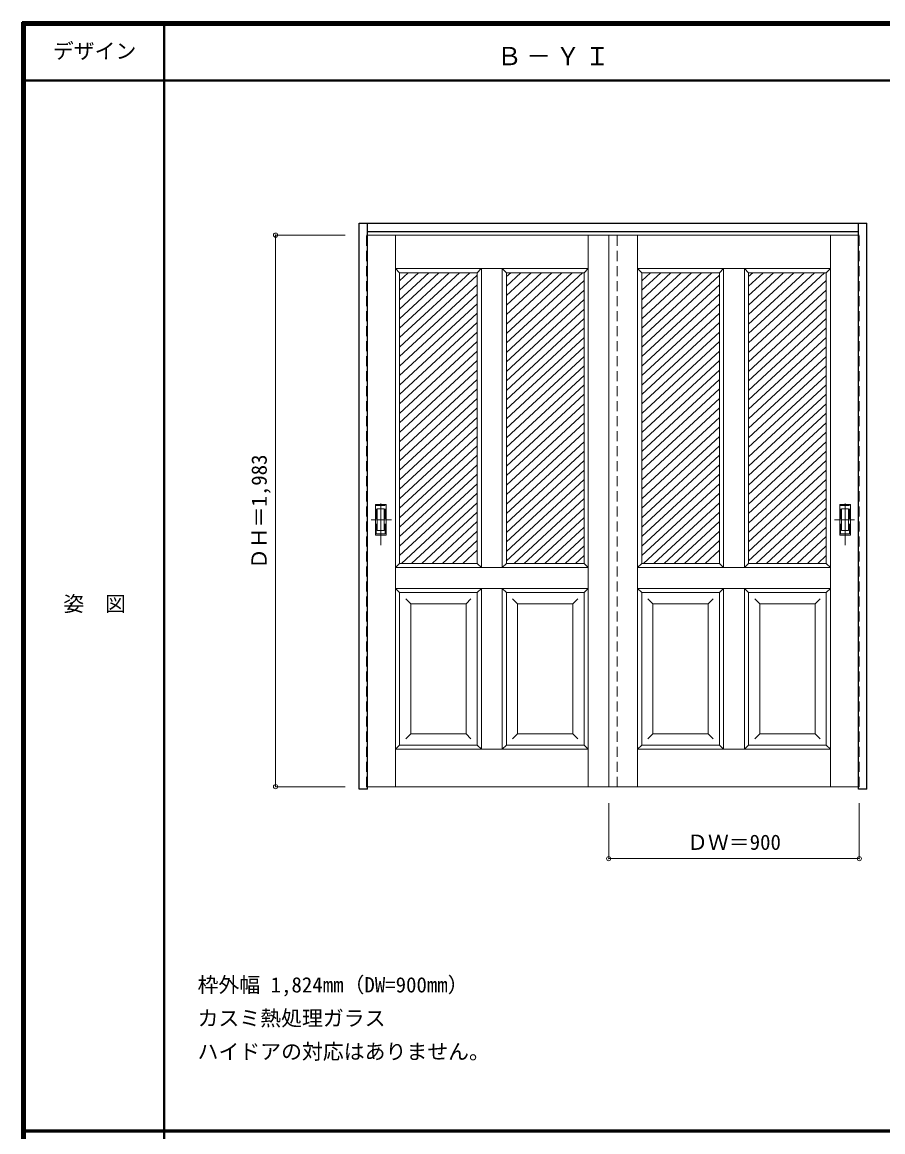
# Model space of a CAD drawing. Units: millimetres, scale not verified. Extents: x -6000 to 5700, y -4307 to 4175.
# Drawn here: x -6000 to -2909, y 186 to 4175 of the extents above; entities that cross this region are included whole.
import ezdxf
from ezdxf.enums import TextEntityAlignment as Align

# ---------------------------------------------------------------- set-up
doc = ezdxf.new("R2010")
doc.units = ezdxf.units.MM
doc.header["$LTSCALE"] = 30
doc.header["$PDMODE"] = 32
doc.header["$PDSIZE"] = 15
doc.linetypes.add('CHAIN1', pattern=[8, 5, -1, 1, -1])
doc.linetypes.add('DASHED1', pattern=[1.8, 1.2, -0.6])
for name, color, linetype, lineweight in [('0-2_扉', 7, 'Continuous', 18), ('0-3_仕上げ', 3, 'Continuous', 25), ('0-6_引手', 7, 'Continuous', 18), ('0-B_寸法', 4, 'Continuous', 9), ('0-C_ハッチ', 4, 'Continuous', 9), ('F-1_枠', 6, 'Continuous', 40), ('F-A_文字', 7, 'Continuous', 18)]:
    doc.layers.add(name, color=color, linetype=linetype, lineweight=lineweight)
doc.layers.add('0-A_文字', color=7, linetype='Continuous')
doc.styles.add('ＭＳ ゴシック', font='')
doc.styles.get('ＭＳ ゴシック').set_extended_font_data('MS Gothic')

msp = doc.modelspace()

# ---------------------------------------------------------------- linework, layer by layer
at = {"layer": '0-2_扉', "color": 4, "linetype": 'DASHED1', "lineweight": 9}
for p, q in [((-4763, 1426.5), (-4763, 3409.5)), ((-4763, 3409.5), (-4760, 3409.5)), ((-2993, 3409.5), (-2996, 3409.5)), ((-2993, 1426.5), (-2993, 3409.5)), ((-4763, 1426.5), (-4760, 1426.5)), ((-2993, 1426.5), (-2996, 1426.5))]:
    msp.add_line(p, q, dxfattribs=at)
at = {"layer": '0-2_扉'}
for p, q in [((-3893, 3409.5), (-4760, 3409.5)), ((-4659.5, 1426.5), (-4659.5, 3409.5)), ((-3966.5, 1426.5), (-3966.5, 3409.5)), ((-3893, 3409.5), (-3893, 1426.5)), ((-3893, 3409.5), (-2996, 3409.5)), ((-3893, 3409.5), (-3893, 1426.5)), ((-3789.5, 1426.5), (-3789.5, 3409.5)), ((-3096.5, 1426.5), (-3096.5, 3409.5)), ((-4365.5, 3274.5), (-4644.5, 3274.5)), ((-4365.5, 3274.5), (-4350.79, 3289.21)), ((-4365.5, 3274.5), (-4365.5, 2986.5)), ((-3966.5, 3289.5), (-4353, 3289.5)), ((-4350.5, 3289.5), (-4350.5, 2214.5)), ((-4260.5, 3274.5), (-4275.5, 3289.5)), ((-4275.5, 3289.5), (-4275.5, 2214.5)), ((-4260.5, 3274.5), (-4260.5, 2986.5)), ((-3981.5, 2371.55), (-3981.5, 3274.5)), ((-3789.5, 3289.5), (-3403, 3289.5)), ((-3774.5, 2371.55), (-3774.5, 3274.5)), ((-3495.5, 3274.5), (-3480.5, 3289.5)), ((-3495.5, 3274.5), (-3495.5, 2986.5)), ((-3480.5, 3289.5), (-3480.5, 2214.5)), ((-3405.5, 3289.5), (-3405.5, 2214.5)), ((-3390.5, 3274.5), (-3405.21, 3289.21)), ((-3390.5, 3274.5), (-3390.5, 2986.5)), ((-3390.5, 3274.5), (-3111.5, 3274.5)), ((-3981.69, 3091.5), (-3981.5, 3091.5)), ((-3774.31, 3091.5), (-3774.5, 3091.5)), ((-4365.5, 2986.5), (-4365.5, 2229.5)), ((-4260.5, 2986.5), (-4260.5, 2229.5)), ((-3495.5, 2986.5), (-3495.5, 2229.5)), ((-3390.5, 2986.5), (-3390.5, 2229.5)), ((-3981.5, 2229.5), (-3981.5, 2371.55)), ((-3774.5, 2229.5), (-3774.5, 2371.55)), ((-4589.5, 2229.5), (-4365.5, 2229.5)), ((-4350.5, 2214.5), (-4365.5, 2229.5)), ((-4350.5, 2214.5), (-3966.5, 2214.5)), ((-4260.5, 2229.5), (-4275.5, 2214.5)), ((-4260.5, 2229.5), (-4071.5, 2229.5)), ((-3981.5, 2229.5), (-4225.5, 2229.5)), ((-3966.5, 2214.5), (-3981.5, 2229.5)), ((-3966.5, 2048.2), (-3966.5, 2221.5)), ((-3789.5, 2214.5), (-3774.5, 2229.5)), ((-3789.5, 2048.2), (-3789.5, 2221.5)), ((-3405.5, 2214.5), (-3789.5, 2214.5)), ((-3774.5, 2229.5), (-3530.5, 2229.5)), ((-3495.5, 2229.5), (-3684.5, 2229.5)), ((-3495.5, 2229.5), (-3480.5, 2214.5)), ((-3405.5, 2214.5), (-3390.5, 2229.5)), ((-3166.5, 2229.5), (-3390.5, 2229.5)), ((-4350.5, 2139.5), (-4659.5, 2139.5)), ((-4644.5, 2124.5), (-4659.5, 2139.5)), ((-4644.5, 1576.5), (-4644.5, 2124.5)), ((-4365.5, 2124.5), (-4644.5, 2124.5)), ((-4350.5, 2139.5), (-4365.5, 2124.5)), ((-4365.5, 2124.5), (-4365.5, 1576.5)), ((-4350.5, 2139.5), (-4350.5, 1561.5)), ((-3966.5, 2139.5), (-4350.5, 2139.5)), ((-4260.5, 2124.5), (-4275.5, 2139.5)), ((-4275.5, 2139.5), (-4275.5, 1561.5)), ((-4260.5, 2124.5), (-4260.5, 1576.5)), ((-3981.5, 1576.5), (-3981.5, 2124.5)), ((-3789.5, 2139.5), (-3405.5, 2139.5)), ((-3774.5, 1576.5), (-3774.5, 2124.5)), ((-3495.5, 2124.5), (-3480.5, 2139.5)), ((-3495.5, 2124.5), (-3495.5, 1576.5)), ((-3480.5, 2139.5), (-3480.5, 1561.5)), ((-3405.5, 2139.5), (-3390.5, 2124.5)), ((-3405.5, 2139.5), (-3405.5, 1561.5)), ((-3405.5, 2139.5), (-3096.5, 2139.5)), ((-3390.5, 2124.5), (-3390.5, 1576.5)), ((-3390.5, 2124.5), (-3111.5, 2124.5)), ((-3111.5, 2124.5), (-3096.5, 2139.5)), ((-3111.5, 1576.5), (-3111.5, 2124.5)), ((-4604.5, 2084.5), (-4622.18, 2102.18)), ((-4604.5, 2084.5), (-4405.5, 2084.5)), ((-4604.5, 2084.5), (-4604.5, 1616.5)), ((-4405.5, 2084.5), (-4387.82, 2102.18)), ((-4405.5, 1617.93), (-4405.5, 2084.5)), ((-4220.54, 2084.5), (-4238.21, 2102.18)), ((-4220.54, 2084.5), (-4021.46, 2084.5)), ((-4220.5, 2084.5), (-4220.5, 1616.5)), ((-4021.5, 2084.5), (-4003.82, 2102.18)), ((-4021.46, 1616.5), (-4021.46, 2084.5)), ((-3734.5, 2084.5), (-3752.18, 2102.18)), ((-3535.46, 2084.5), (-3734.54, 2084.5)), ((-3734.54, 1616.5), (-3734.54, 2084.5)), ((-3535.5, 2084.5), (-3535.5, 1616.5)), ((-3535.46, 2084.5), (-3517.79, 2102.18)), ((-3350.5, 2084.5), (-3368.18, 2102.18)), ((-3350.5, 1617.93), (-3350.5, 2084.5)), ((-3151.5, 2084.5), (-3350.5, 2084.5)), ((-3151.5, 2084.5), (-3133.82, 2102.18)), ((-3151.5, 2084.5), (-3151.5, 1616.5)), ((-4604.5, 1616.5), (-4622.18, 1598.82)), ((-4604.5, 1616.5), (-4405.5, 1616.5)), ((-4405.5, 1616.5), (-4405.5, 1617.93)), ((-4405.5, 1616.5), (-4387.82, 1598.82)), ((-4220.5, 1616.5), (-4238.18, 1598.82)), ((-4220.5, 1616.5), (-4021.46, 1616.5)), ((-4021.46, 1616.5), (-4021.46, 1617.93)), ((-4021.46, 1616.5), (-4003.79, 1598.82)), ((-3734.54, 1616.5), (-3752.21, 1598.82)), ((-3734.54, 1616.5), (-3734.54, 1617.93)), ((-3535.5, 1616.5), (-3734.54, 1616.5)), ((-3535.5, 1616.5), (-3517.82, 1598.82)), ((-3350.5, 1616.5), (-3368.18, 1598.82)), ((-3350.5, 1616.5), (-3350.5, 1617.93)), ((-3151.5, 1616.5), (-3350.5, 1616.5)), ((-3151.5, 1616.5), (-3133.82, 1598.82)), ((-4350.5, 1561.5), (-4659.5, 1561.5)), ((-4365.5, 1576.5), (-4350.5, 1561.5)), ((-4260.5, 1576.5), (-4275.5, 1561.5)), ((-3981.5, 1576.5), (-4260.5, 1576.5)), ((-3774.5, 1576.5), (-3495.5, 1576.5)), ((-3495.5, 1576.5), (-3480.5, 1561.5)), ((-3390.5, 1576.5), (-3405.5, 1561.5)), ((-3405.5, 1561.5), (-3096.5, 1561.5)), ((-3863, 1426.5), (-4760, 1426.5)), ((-3893, 1426.5), (-2996, 1426.5))]:
    msp.add_line(p, q, dxfattribs=at)
for points in [[(-4353, 3289.5), (-4659.5, 3289.5), (-4644.5, 3274.5)], [(-4365.5, 2229.5), (-4644.5, 2229.5), (-4644.5, 3274.5)], [(-3966.5, 3289.5), (-3981.5, 3274.5), (-4260.5, 3274.5)], [(-3789.5, 3289.5), (-3774.5, 3274.5), (-3495.5, 3274.5)], [(-3403, 3289.5), (-3096.5, 3289.5), (-3111.5, 3274.5)], [(-3390.5, 2229.5), (-3111.5, 2229.5), (-3111.5, 3274.5)], [(-4644.5, 2229.5), (-4659.5, 2214.5), (-4350.5, 2214.5)], [(-3111.5, 2229.5), (-3096.5, 2214.5), (-3405.5, 2214.5)], [(-3966.5, 2139.5), (-3981.5, 2124.5), (-4260.5, 2124.5)], [(-3789.5, 2139.5), (-3774.5, 2124.5), (-3495.5, 2124.5)], [(-4365.5, 1576.5), (-4644.5, 1576.5), (-4659.5, 1561.5)], [(-3981.5, 1576.5), (-3966.5, 1561.5), (-4350.5, 1561.5)], [(-3774.5, 1576.5), (-3789.5, 1561.5), (-3405.5, 1561.5)], [(-3390.5, 1576.5), (-3111.5, 1576.5), (-3096.5, 1561.5)]]:
    msp.add_lwpolyline(points, dxfattribs=at)
at = {"layer": '0-3_仕上げ'}
for p, q in [((-4790, 1418), (-4790, 3453)), ((-4790, 3453), (-2966, 3453)), ((-4760, 1418), (-4760, 3453)), ((-2996, 1426.7), (-2996, 3453)), ((-2966, 1418), (-2966, 3453)), ((-4760, 3423), (-2996, 3423)), ((-4760, 1418), (-4790, 1418))]:
    msp.add_line(p, q, dxfattribs=at)
at = {"layer": '0-3_仕上げ', "color": 4, "linetype": 'DASHED1', "lineweight": 9}
msp.add_line((-3863, 1426.5), (-3863, 3409.5), dxfattribs=at)
at = {"layer": '0-3_仕上げ'}
msp.add_lwpolyline([(-2966, 1418), (-2996, 1418), (-2996, 1426.7)], dxfattribs=at)
at = {"layer": '0-6_引手'}
for p, q in [((-4731, 2441.4), (-4693, 2441.4)), ((-4731, 2331.4), (-4731, 2441.4)), ((-4693, 2331.4), (-4693, 2441.4)), ((-3025, 2441.4), (-3063, 2441.4)), ((-3063, 2331.4), (-3063, 2441.4)), ((-3025, 2331.4), (-3025, 2441.4)), ((-4724.5, 2425.4), (-4699.5, 2425.4)), ((-4724.5, 2347.4), (-4724.5, 2425.4)), ((-4699.5, 2347.4), (-4699.5, 2425.4)), ((-3031.5, 2425.4), (-3056.5, 2425.4)), ((-3056.5, 2347.4), (-3056.5, 2425.4)), ((-3031.5, 2347.4), (-3031.5, 2425.4)), ((-4731, 2331.4), (-4693, 2331.4)), ((-4724.5, 2347.4), (-4699.5, 2347.4)), ((-3025, 2331.4), (-3063, 2331.4)), ((-3031.5, 2347.4), (-3056.5, 2347.4))]:
    msp.add_line(p, q, dxfattribs=at)
at = {"layer": '0-6_引手', "linetype": 'CHAIN1'}
for p, q in [((-4712, 2294.79), (-4712, 2465.64)), ((-3044, 2294.79), (-3044, 2465.64)), ((-4673.93, 2386.4), (-4746.44, 2386.4)), ((-3082.07, 2386.4), (-3009.56, 2386.4))]:
    msp.add_line(p, q, dxfattribs=at)
at = {"layer": '0-6_引手', "linetype": 'DASHED1'}
for p, q in [((-4696, 2335.4), (-4696, 2437.4)), ((-3060, 2335.4), (-3060, 2437.4)), ((-4728, 2335.4), (-4696, 2335.4)), ((-3028, 2335.4), (-3060, 2335.4))]:
    msp.add_line(p, q, dxfattribs=at)
for points in [[(-4728, 2335.4), (-4728, 2437.4), (-4696, 2437.4)], [(-3028, 2335.4), (-3028, 2437.4), (-3060, 2437.4)]]:
    msp.add_lwpolyline(points, dxfattribs=at)
at = {"layer": '0-B_寸法'}
for p, q in [((-5090, 3409.5), (-4840, 3409.5)), ((-5090, 3409.5), (-5090, 1426.5)), ((-5090, 1426.5), (-4840, 1426.5)), ((-3893, 1168), (-3893, 1368)), ((-2993, 1168), (-2993, 1368)), ((-3893, 1168), (-2993, 1168))]:
    msp.add_line(p, q, dxfattribs=at)
at = {"layer": '0-B_寸法', "color": 7}
for p in [(-5090, 3409.5), (-5090, 1426.5), (-3893, 1168), (-2993, 1168)]:
    msp.add_point(p, dxfattribs=at)
at = {"layer": '0-C_ハッチ'}
for p, q in [((-4429.17, 3274.5), (-4644.5, 3075.12)), ((-4613.15, 3274.5), (-4644.5, 3245.47)), ((-4465.97, 3274.5), (-4644.5, 3109.19)), ((-4502.76, 3274.5), (-4644.5, 3143.26)), ((-4539.56, 3274.5), (-4644.5, 3177.33)), ((-4576.36, 3274.5), (-4644.5, 3211.4)), ((-4392.37, 3274.5), (-4644.5, 3041.05)), ((-4245.19, 3274.5), (-4260.5, 3260.32)), ((-4098, 3274.5), (-4260.5, 3124.04)), ((-4134.79, 3274.5), (-4260.5, 3158.11)), ((-4171.59, 3274.5), (-4260.5, 3192.18)), ((-4208.39, 3274.5), (-4260.5, 3226.25)), ((-4061.2, 3274.5), (-4260.5, 3089.96)), ((-4024.4, 3274.5), (-4260.5, 3055.89)), ((-3987.61, 3274.5), (-4260.5, 3021.82)), ((-3559.17, 3274.5), (-3774.5, 3075.12)), ((-3743.15, 3274.5), (-3774.5, 3245.47)), ((-3595.97, 3274.5), (-3774.5, 3109.19)), ((-3632.76, 3274.5), (-3774.5, 3143.26)), ((-3669.56, 3274.5), (-3774.5, 3177.33)), ((-3706.36, 3274.5), (-3774.5, 3211.4)), ((-3522.37, 3274.5), (-3774.5, 3041.05)), ((-3375.19, 3274.5), (-3390.5, 3260.32)), ((-3228, 3274.5), (-3390.5, 3124.04)), ((-3264.79, 3274.5), (-3390.5, 3158.11)), ((-3301.59, 3274.5), (-3390.5, 3192.18)), ((-3338.39, 3274.5), (-3390.5, 3226.25)), ((-3191.2, 3274.5), (-3390.5, 3089.96)), ((-3154.4, 3274.5), (-3390.5, 3055.89)), ((-3117.61, 3274.5), (-3390.5, 3021.82)), ((-4365.5, 3265.31), (-4644.5, 3006.98)), ((-4365.5, 3231.24), (-4644.5, 2972.91)), ((-3981.5, 3246.08), (-4260.5, 2987.75)), ((-3495.5, 3265.31), (-3774.5, 3006.98)), ((-3495.5, 3231.24), (-3774.5, 2972.91)), ((-3111.5, 3246.08), (-3390.5, 2987.75)), ((-4365.5, 3197.17), (-4644.5, 2938.83)), ((-3981.5, 3212.01), (-4260.5, 2953.68)), ((-3495.5, 3197.17), (-3774.5, 2938.83)), ((-3111.5, 3212.01), (-3390.5, 2953.68)), ((-4365.5, 3163.1), (-4644.5, 2904.76)), ((-3981.5, 3177.94), (-4260.5, 2919.61)), ((-3495.5, 3163.1), (-3774.5, 2904.76)), ((-3111.5, 3177.94), (-3390.5, 2919.61)), ((-4365.5, 3129.03), (-4644.5, 2870.69)), ((-3981.5, 3143.87), (-4260.5, 2885.54)), ((-3495.5, 3129.03), (-3774.5, 2870.69)), ((-3111.5, 3143.87), (-3390.5, 2885.54)), ((-4365.5, 3094.96), (-4644.5, 2836.62)), ((-3981.5, 3109.8), (-4260.5, 2851.47)), ((-3981.5, 3075.73), (-4260.5, 2817.4)), ((-3495.5, 3094.96), (-3774.5, 2836.62)), ((-3111.5, 3109.8), (-3390.5, 2851.47)), ((-3111.5, 3075.73), (-3390.5, 2817.4)), ((-4365.5, 3060.88), (-4644.5, 2802.55)), ((-3981.5, 3041.66), (-4260.5, 2783.32)), ((-3495.5, 3060.88), (-3774.5, 2802.55)), ((-3111.5, 3041.66), (-3390.5, 2783.32)), ((-4365.5, 3026.81), (-4644.5, 2768.48)), ((-4365.5, 2992.74), (-4644.5, 2734.41)), ((-3981.5, 3007.59), (-4260.5, 2749.25)), ((-3495.5, 3026.81), (-3774.5, 2768.48)), ((-3495.5, 2992.74), (-3774.5, 2734.41)), ((-3111.5, 3007.59), (-3390.5, 2749.25)), ((-4365.5, 2958.67), (-4644.5, 2700.34)), ((-3981.5, 2973.52), (-4260.5, 2715.18)), ((-3495.5, 2958.67), (-3774.5, 2700.34)), ((-3111.5, 2973.52), (-3390.5, 2715.18)), ((-4365.5, 2924.6), (-4644.5, 2666.27)), ((-3981.5, 2939.45), (-4260.5, 2681.11)), ((-3495.5, 2924.6), (-3774.5, 2666.27)), ((-3111.5, 2939.45), (-3390.5, 2681.11)), ((-4365.5, 2890.53), (-4644.5, 2632.2)), ((-3981.5, 2905.37), (-4260.5, 2647.04)), ((-3495.5, 2890.53), (-3774.5, 2632.2)), ((-3111.5, 2905.37), (-3390.5, 2647.04)), ((-4365.5, 2856.46), (-4644.5, 2598.12)), ((-3981.5, 2871.3), (-4260.5, 2612.97)), ((-3981.5, 2837.23), (-4260.5, 2578.9)), ((-3495.5, 2856.46), (-3774.5, 2598.12)), ((-3111.5, 2871.3), (-3390.5, 2612.97)), ((-3111.5, 2837.23), (-3390.5, 2578.9)), ((-4365.5, 2822.39), (-4644.5, 2564.05)), ((-3981.5, 2803.16), (-4260.5, 2544.83)), ((-3495.5, 2822.39), (-3774.5, 2564.05)), ((-3111.5, 2803.16), (-3390.5, 2544.83)), ((-4365.5, 2788.32), (-4644.5, 2529.98)), ((-4365.5, 2754.24), (-4644.5, 2495.91)), ((-3981.5, 2769.09), (-4260.5, 2510.76)), ((-3495.5, 2788.32), (-3774.5, 2529.98)), ((-3495.5, 2754.24), (-3774.5, 2495.91)), ((-3111.5, 2769.09), (-3390.5, 2510.76)), ((-4365.5, 2720.17), (-4644.5, 2461.84)), ((-3981.5, 2735.02), (-4260.5, 2476.69)), ((-3495.5, 2720.17), (-3774.5, 2461.84)), ((-3111.5, 2735.02), (-3390.5, 2476.69)), ((-4365.5, 2686.1), (-4644.5, 2427.77)), ((-3981.5, 2700.95), (-4260.5, 2442.61)), ((-3495.5, 2686.1), (-3774.5, 2427.77)), ((-3111.5, 2700.95), (-3390.5, 2442.61)), ((-4365.5, 2652.03), (-4644.5, 2393.7)), ((-3981.5, 2666.88), (-4260.5, 2408.54)), ((-3981.5, 2632.81), (-4260.5, 2374.47)), ((-3495.5, 2652.03), (-3774.5, 2393.7)), ((-3111.5, 2666.88), (-3390.5, 2408.54)), ((-3111.5, 2632.81), (-3390.5, 2374.47)), ((-4365.5, 2617.96), (-4626.23, 2376.54)), ((-3981.5, 2598.73), (-4260.5, 2340.4)), ((-3495.5, 2617.96), (-3756.23, 2376.54)), ((-3111.5, 2598.73), (-3390.5, 2340.4)), ((-4365.5, 2583.89), (-4595.81, 2370.63)), ((-3981.5, 2564.66), (-4260.5, 2306.33)), ((-3495.5, 2583.89), (-3725.81, 2370.63)), ((-3111.5, 2564.66), (-3390.5, 2306.33)), ((-4365.5, 2549.82), (-4644.5, 2291.48)), ((-4365.5, 2515.75), (-4644.5, 2257.41)), ((-3981.5, 2530.59), (-4260.5, 2272.26)), ((-3495.5, 2549.82), (-3774.5, 2291.48)), ((-3495.5, 2515.75), (-3774.5, 2257.41)), ((-3111.5, 2530.59), (-3390.5, 2272.26)), ((-4365.5, 2481.68), (-4637.85, 2229.5)), ((-3981.5, 2496.52), (-4260.5, 2238.19)), ((-3495.5, 2481.68), (-3767.85, 2229.5)), ((-3111.5, 2496.52), (-3390.5, 2238.19)), ((-4365.5, 2447.61), (-4601.05, 2229.5)), ((-3981.5, 2462.45), (-4233.09, 2229.5)), ((-3495.5, 2447.61), (-3731.05, 2229.5)), ((-3111.5, 2462.45), (-3363.09, 2229.5)), ((-4365.5, 2413.53), (-4564.26, 2229.5)), ((-3981.5, 2428.38), (-4196.29, 2229.5)), ((-3981.5, 2394.31), (-4159.49, 2229.5)), ((-3495.5, 2413.53), (-3694.26, 2229.5)), ((-3111.5, 2428.38), (-3326.29, 2229.5)), ((-3111.5, 2394.31), (-3289.49, 2229.5)), ((-4626.23, 2376.54), (-4644.5, 2359.63)), ((-4595.81, 2370.63), (-4644.5, 2325.56)), ((-4365.5, 2379.46), (-4527.46, 2229.5)), ((-3981.5, 2360.24), (-4122.7, 2229.5)), ((-3756.23, 2376.54), (-3774.5, 2359.63)), ((-3725.81, 2370.63), (-3774.5, 2325.56)), ((-3495.5, 2379.46), (-3657.46, 2229.5)), ((-3111.5, 2360.24), (-3252.7, 2229.5)), ((-4365.5, 2345.39), (-4490.66, 2229.5)), ((-3981.5, 2326.17), (-4085.9, 2229.5)), ((-3495.5, 2345.39), (-3620.66, 2229.5)), ((-3111.5, 2326.17), (-3215.9, 2229.5)), ((-4365.5, 2311.32), (-4453.87, 2229.5)), ((-4365.5, 2277.25), (-4417.07, 2229.5)), ((-3981.5, 2292.09), (-4049.1, 2229.5)), ((-3495.5, 2311.32), (-3583.87, 2229.5)), ((-3495.5, 2277.25), (-3547.07, 2229.5)), ((-3111.5, 2292.09), (-3179.1, 2229.5)), ((-3981.5, 2258.02), (-4012.31, 2229.5)), ((-3111.5, 2258.02), (-3142.31, 2229.5))]:
    msp.add_line(p, q, dxfattribs=at)
at = {"layer": 'F-1_枠'}
for p, q in [((-6000, 4175), (5700, 4175)), ((-6000, 4175), (-6000, -4205)), ((-6000, 4170), (5700, 4170)), ((-6000, 4165), (5700, 4165)), ((-5995, 4175), (-5995, -4205)), ((-5990, 4175), (-5990, -4205)), ((-5490, 4175), (-5490, -3790)), ((-6000, 3965), (5700, 3965)), ((-6000, 190.5), (5700, 190.5)), ((-6000, 187.5), (5700, 187.5))]:
    msp.add_line(p, q, dxfattribs=at)

# ---------------------------------------------------------------- texts
at = {"layer": '0-A_文字', "style": 'ＭＳ ゴシック'}
for s, p in [('枠外幅 1,824mm（DW=900mm）', (-5370, 670.5)), ('カスミ熱処理ガラス', (-5370, 550.5)), ('ハイドアの対応はありません。', (-5370, 430.5))]:
    msp.add_text(s, height=54.99, dxfattribs=at).set_placement(p, align=Align.BOTTOM_LEFT)
at = {"layer": '0-A_文字', "insert": (-4295, 4020), "char_height": 65.98, "attachment_point": 7, "style": 'ＭＳ ゴシック'}
msp.add_mtext('\\T1.17;Ｂ－ＹＩ', dxfattribs=at)
at = {"layer": '0-B_寸法', "color": 7, "style": 'ＭＳ ゴシック'}
msp.add_text('ＤＨ＝1,983', height=54.99, rotation=90, dxfattribs=at).set_placement((-5105, 2208.75), align=Align.BOTTOM_LEFT)
msp.add_text('ＤＷ＝900', height=54.99, dxfattribs=at).set_placement((-3611.75, 1183), align=Align.BOTTOM_LEFT)
at = {"layer": 'F-A_文字', "style": 'ＭＳ ゴシック'}
for s, p in [('デザイン', (-5890, 4027.5)), ('姿\u3000図', (-5852.5, 2040.25))]:
    msp.add_text(s, height=54.99, dxfattribs=at).set_placement(p, align=Align.BOTTOM_LEFT)

doc.saveas('drawing.dxf')
